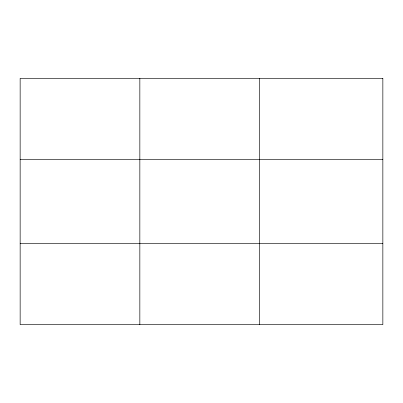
<?xml version="1.0" encoding="UTF-8"?>
<svg xmlns="http://www.w3.org/2000/svg" width="403" height="403" viewBox="0 0 403 403"><rect width="100%" height="100%" fill="white"/><g stroke="black" fill="none" stroke-linecap="round" stroke-linejoin="round"><path stroke-width="0.6" d="M139.841 324.657L139.841 78.343M259.532 324.657L259.532 78.343M20.15 159.628L382.85 159.628M20.15 243.372L382.85 243.372M382.85 78.343L382.85 324.657L20.15 324.657L20.15 78.343L382.85 78.343"/></g></svg>
